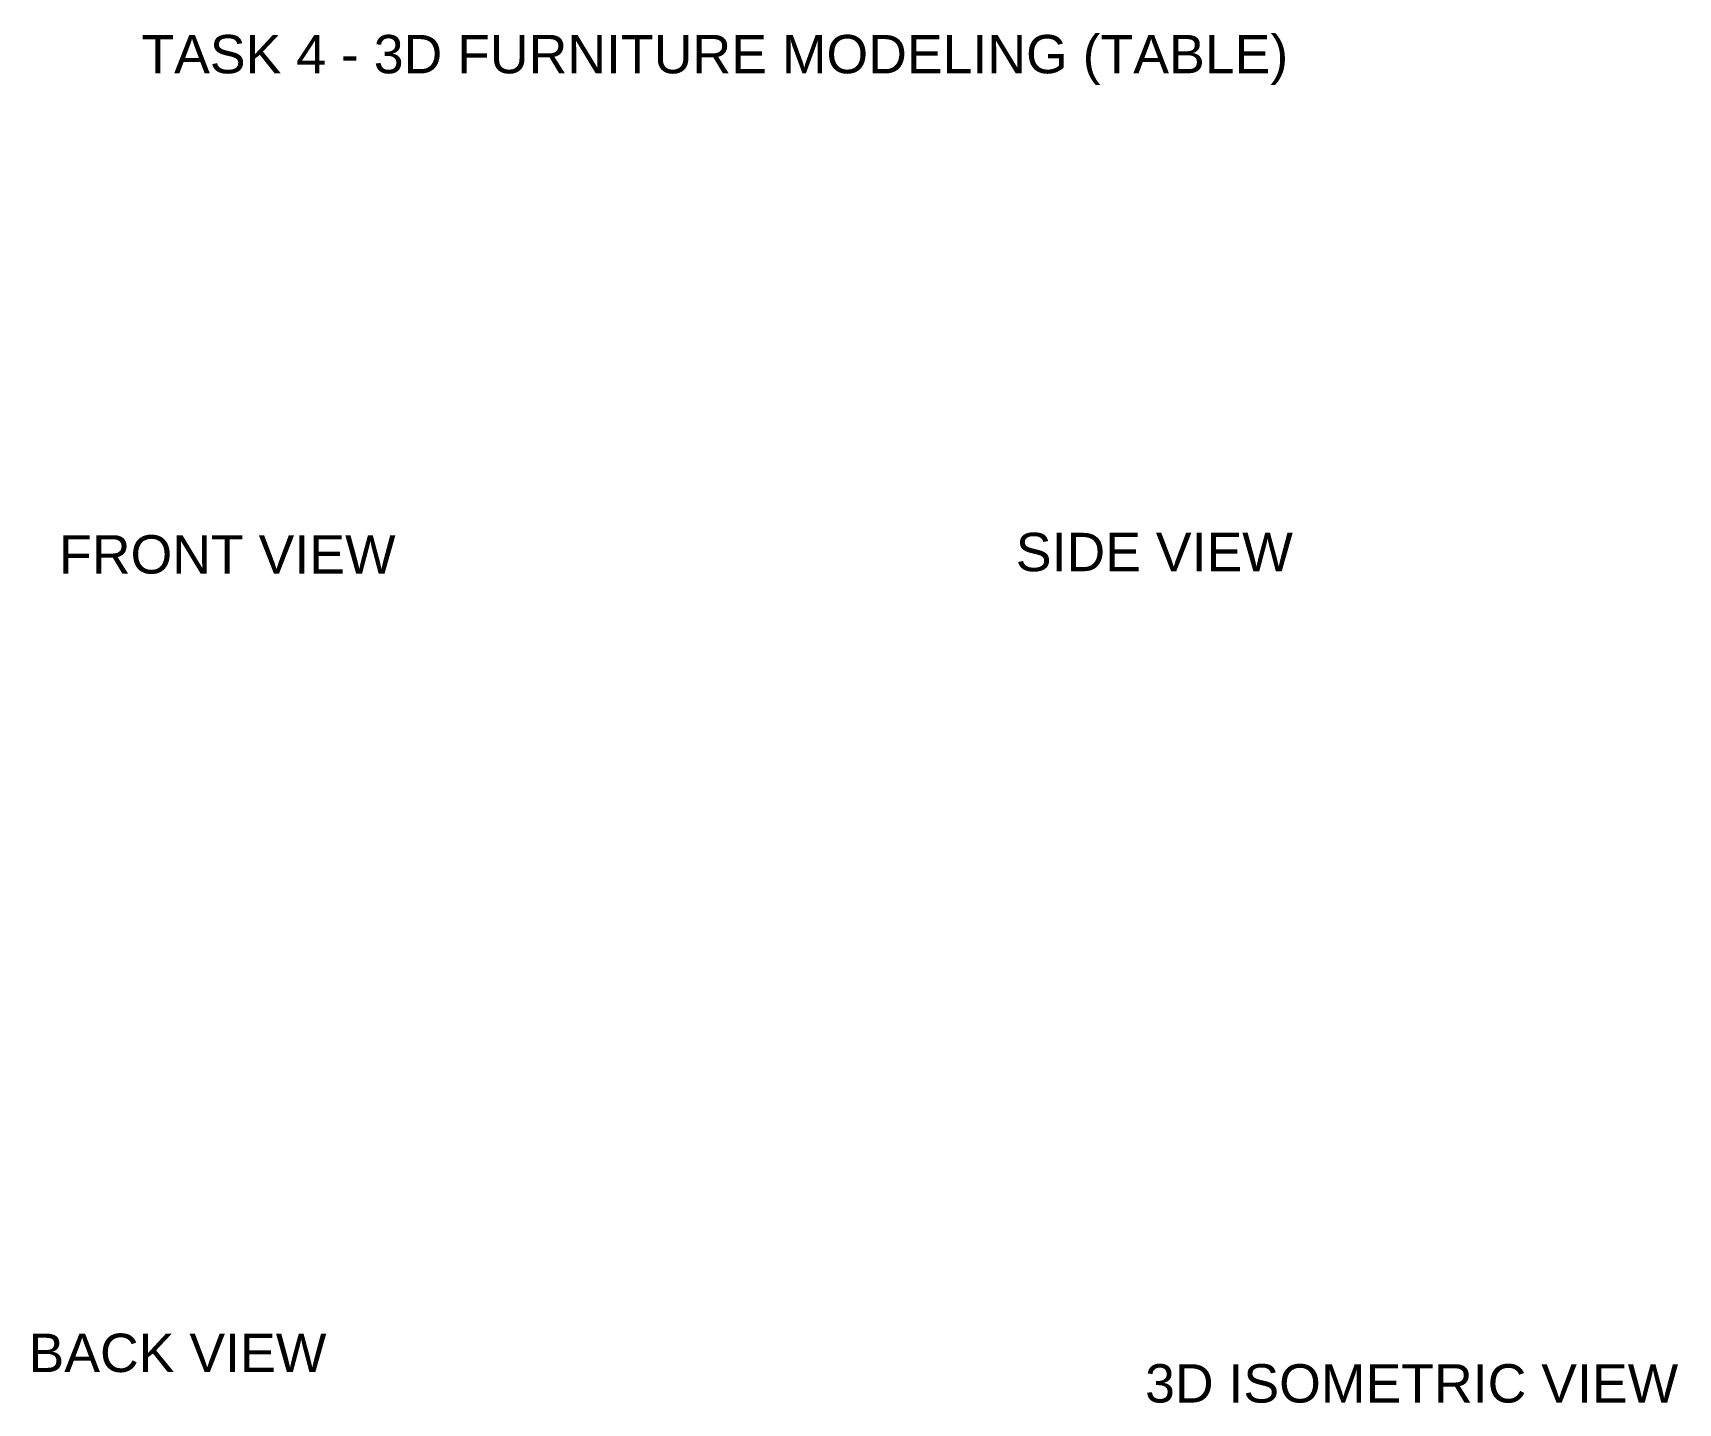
# Paper-space layout 'Layout1' of a CAD drawing. Header units: millimetres. Extents: x 1.39 to 9.96, y 0.55 to 7.69.
import ezdxf

# ---------------------------------------------------------------- set-up
doc = ezdxf.new("R2010")
doc.units = ezdxf.units.MM
doc.header["$MEASUREMENT"] = 0
doc.styles.get("Standard").update_dxf_attribs({"font": 'arial.ttf'})

psp = doc.layouts.get("Layout1")

# ---------------------------------------------------------------- texts
at = {"char_height": 0.2, "attachment_point": 1}
for s, width, heights, insert in [('TASK 4 - 3D FURNITURE MODELING (TABLE)', 8.169826, [0], (1.9543, 7.679)), ('FRONT VIEW', 2.584458, [0.207], (1.5256, 5.0719)), ('SIDE VIEW', 1.580071, [0.2068], (6.5108, 5.0842)), ('BACK VIEW', 3.123397, [0], (1.3663, 0.9105)), ('3D ISOMETRIC VIEW', 3.123397, [0], (7.1844, 0.7514))]:
    psp.add_mtext_dynamic_manual_height_columns(s, width=width, gutter_width=1, heights=heights, dxfattribs=dict(at, insert=insert))

doc.saveas('drawing.dxf')
